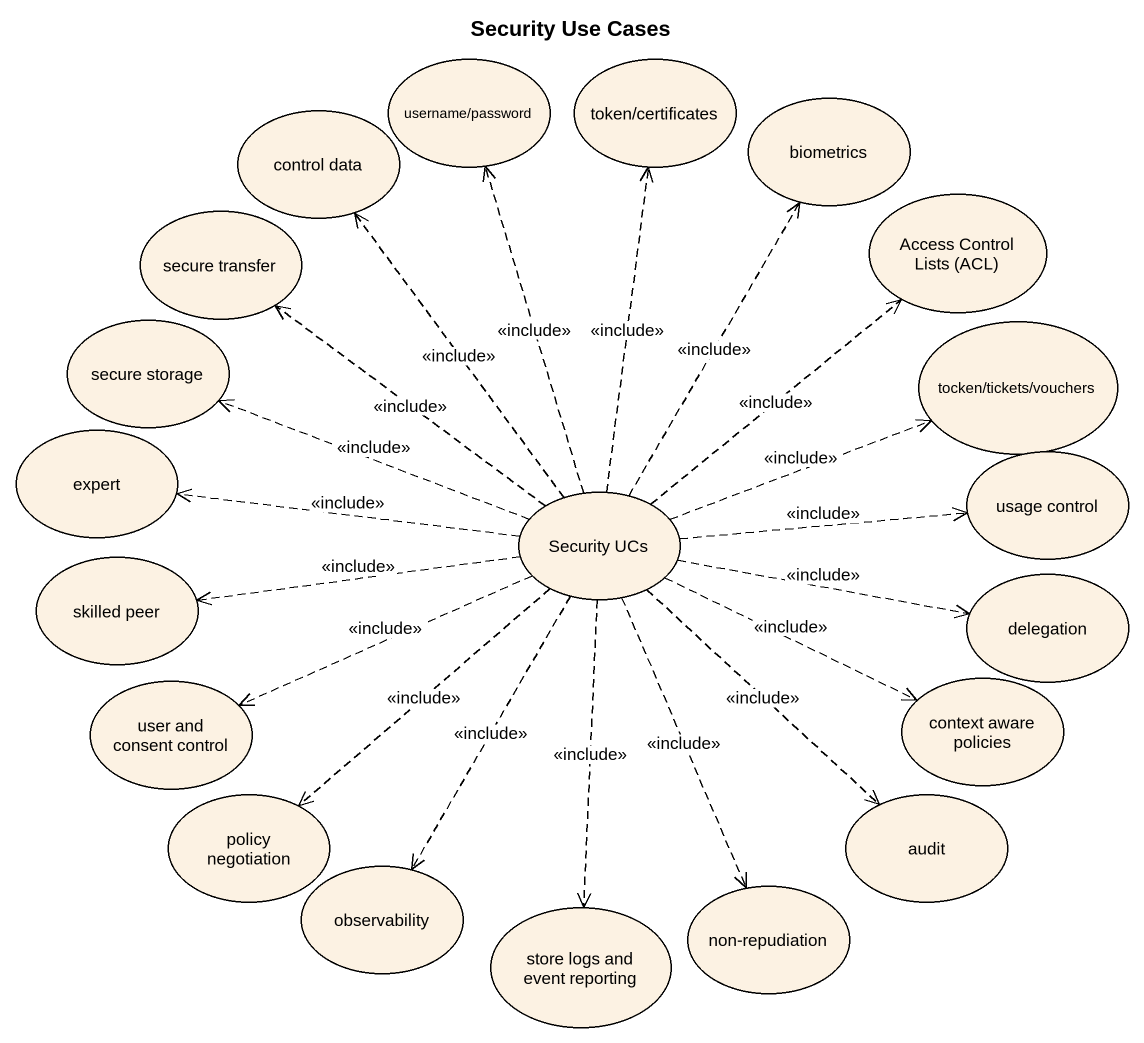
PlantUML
@startuml
title Security Use Cases
usecase "username/password" as username_password
usecase "token/certificates" as token_certificates
usecase "control data" as control_data
usecase biometrics
usecase "secure transfer" as secure_transfer
usecase "Access Control Lists (ACL)" as Access_Control_Lists_ACL
usecase "secure storage" as secure_storage
usecase "tocken/tickets/vouchers" as tocken_tickets_vouchers
usecase expert
usecase "Security UCs" as Security_UCs
usecase "usage control" as usage_control
usecase "skilled peer" as skilled_peer
usecase delegation
usecase "user and consent control" as user_and_consent_control
usecase "context aware policies" as context_aware_policies
usecase "policy negotiation" as policy_negotiation
usecase audit
usecase observability
usecase "store logs and event reporting" as store_logs_and_event
usecase "non-repudiation" as non_repudiation
Security_UCs .up.> username_password : <<include>>
Security_UCs .up.> token_certificates : <<include>>
Security_UCs .up.> control_data : <<include>>
Security_UCs .up.> biometrics : <<include>>
Security_UCs .up.> secure_transfer : <<include>>
Security_UCs .up.> Access_Control_Lists_ACL : <<include>>
Security_UCs .left.> secure_storage : <<include>>
Security_UCs .right.> tocken_tickets_vouchers : <<include>>
Security_UCs .left.> expert : <<include>>
Security_UCs .right.> usage_control : <<include>>
Security_UCs .left.> skilled_peer : <<include>>
Security_UCs .right.> delegation : <<include>>
Security_UCs .left.> user_and_consent_control : <<include>>
Security_UCs .right.> context_aware_policies : <<include>>
Security_UCs ..> policy_negotiation : <<include>>
Security_UCs ..> audit : <<include>>
Security_UCs ..> observability : <<include>>
Security_UCs ..> store_logs_and_event : <<include>>
Security_UCs ..> non_repudiation : <<include>>
@enduml
